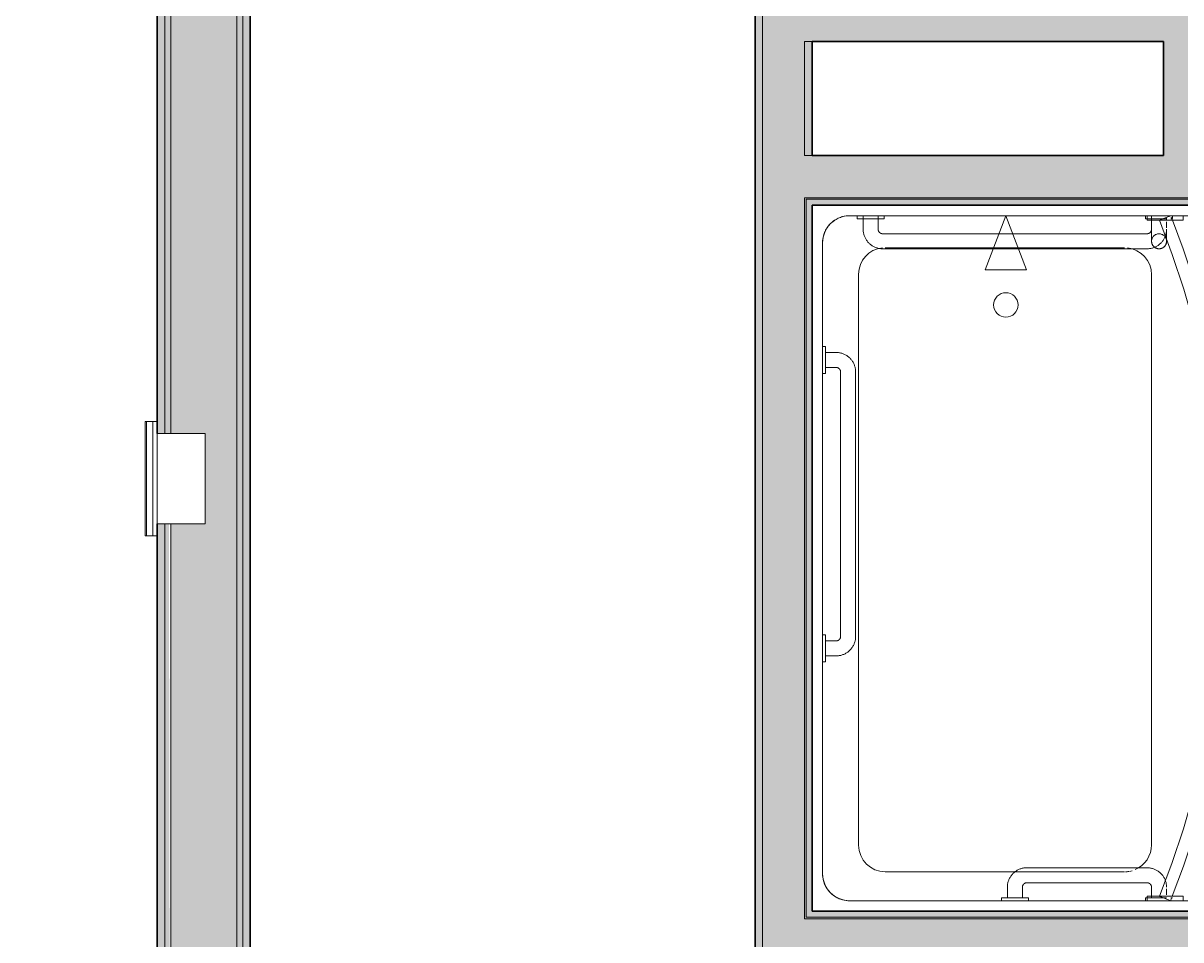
# Model space of a CAD drawing. Header units: inches. Extents: x 6 to 8416, y -388 to 6104.
# Drawn here: x 4482 to 4578.4, y 605.3 to 681.6 of the extents above; entities that cross this region are included whole.
import ezdxf

# ---------------------------------------------------------------- set-up
doc = ezdxf.new("R2010")
doc.units = ezdxf.units.IN
doc.header["$MEASUREMENT"] = 0
doc.linetypes.add('Dash 1_16_', pattern=[48, 24, -24])
for name, color, linetype, lineweight in [('A-GENM', 13, 'Continuous', 18), ('A-ROOM', 32, 'Continuous', 13), ('A-WALL', 113, 'Continuous', 25), ('A-WALL-PATT', 111, 'Continuous', 35), ('I-WALL', 2, 'Continuous', 25), ('P-SANR-FIXT', 6, 'Continuous', 18), ('Q-SPCQ', 91, 'Continuous', 18)]:
    doc.layers.add(name, color=color, linetype=linetype, lineweight=lineweight)

# ---------------------------------------------------------------- blocks, each defined once
blk = doc.blocks.new('z Nested-Shower Surround-Tub-Prefab - Variable-V408-LEVEL 3 - PLAN Copy 1 Copy 1')
at = {"layer": 'A-GENM', "lineweight": 9}
for p, q in [((0.125, 33), (0, 33)), ((0, 33), (0, 0)), ((0, 32), (0, 33)), ((0, 33), (0.125, 33)), ((0.125, 0.125), (0.125, 33)), ((0.125, 33), (0.125, 32)), ((60, 33), (59.875, 33)), ((59.875, 33), (59.875, 0.125)), ((59.875, 32), (59.875, 33)), ((59.875, 33), (60, 33)), ((60, 0), (60, 33)), ((60, 33), (60, 32)), ((0, 29.875), (0, 32)), ((0.125, 32), (0.125, 29.875)), ((59.875, 0.625), (59.875, 32)), ((60, 32), (60, 0.625)), ((0, 0.625), (0, 29.875)), ((0.125, 29.875), (0.125, 0.625)), ((0, 0), (0, 0.625)), ((0, 0), (60, 0)), ((60, 0), (0, 0)), ((0.125, 0.625), (0.125, 0.313)), ((59.875, 0.125), (0.125, 0.125)), ((0.313, 0.125), (59.688, 0.125)), ((59.875, 0.313), (59.875, 0.625)), ((60, 0.625), (60, 0))]:
    blk.add_line(p, q, dxfattribs=at)
at = {"layer": 'A-GENM'}
for p, q in [((1.5, 32), (0, 32)), ((0, 32), (0, 0)), ((0, 29.875), (0, 32)), ((0.125, 32), (0.625, 32)), ((0.625, 32), (1.5, 32)), ((1.5, 32), (5.826, 32)), ((1.5, 30.75), (1.5, 32)), ((1.5, 30.75), (1.5, 32)), ((1.5, 32), (1.5, 30.75)), ((6.125, 32), (8.252, 32)), ((8.398, 32), (9.275, 32)), ((9.275, 32), (27.125, 32)), ((27.125, 32), (50.564, 32)), ((50.725, 32), (51.148, 32)), ((51.2, 32), (53.966, 32)), ((54.047, 32), (57.125, 32)), ((57.125, 32), (58.5, 32)), ((58.5, 32), (58.5, 30.75)), ((60, 32), (58.5, 32)), ((58.5, 32), (58.5, 30.75)), ((58.5, 30.75), (58.5, 32)), ((58.5, 32), (59.375, 32)), ((59.375, 32), (59.875, 32)), ((60, 0), (60, 32)), ((60, 32), (60, 0.625)), ((0, 0.625), (0, 29.875)), ((1.5, 30), (1.5, 30.75)), ((1.5, 29.25), (1.5, 30.75)), ((1.5, 30.75), (1.5, 30)), ((58.5, 30.75), (58.5, 29.25)), ((58.5, 30.75), (58.5, 29.25)), ((58.5, 29.25), (58.5, 30.75)), ((1.5, 3.75), (1.5, 29.25)), ((1.5, 5.942), (1.5, 29.058)), ((1.5, 29.058), (1.5, 5.942)), ((58.5, 29.25), (58.5, 3.75)), ((58.5, 29.25), (58.5, 3.75)), ((58.5, 3.75), (58.5, 29.25)), ((53.839, 28.873), (6.409, 28.873)), ((4.159, 26.623), (4.159, 17.771)), ((56.089, 18.5), (56.089, 26.623)), ((56.089, 6.712), (56.089, 18.5)), ((4.159, 17.771), (4.159, 15.729)), ((4.159, 15.729), (4.159, 6.712)), ((1.5, 3.75), (1.5, 5.058)), ((1.5, 5.058), (1.5, 3.75)), ((53.877, 4.5), (6.371, 4.5)), ((56.25, 1.5), (3.75, 1.5)), ((56.25, 1.5), (3.75, 1.5)), ((3.75, 1.5), (56.25, 1.5)), ((0, 0), (0, 0.625)), ((0, 0), (60, 0)), ((60, 0), (0, 0)), ((60, 0.625), (60, 0))]:
    blk.add_line(p, q, dxfattribs=at)
blk.add_circle((8.92, 16.75), 1.016, dxfattribs=at)
for centre, radius, start, end in [((6.409, 26.623), 2.25, 90, 173.7582), ((53.839, 26.623), 2.25, 23.01288, 90), ((53.839, 26.623), 2.25, 10.6675, 16.57426), ((53.839, 26.623), 2.25, 1.82866, 9.29916), ((6.371, 6.712), 2.212, 186.09767, 270), ((53.877, 6.712), 2.212, 270, 360), ((3.75, 3.75), 2.25, 180, 195), ((3.75, 3.75), 2.25, 180, 270), ((3.75, 3.75), 2.25, 180, 195), ((3.75, 3.75), 2.25, 195, 200.02868), ((3.75, 3.75), 2.25, 195, 200.02868), ((3.75, 3.75), 2.25, 200.02868, 204.97132), ((3.75, 3.75), 2.25, 200.02868, 204.97132), ((56.25, 3.75), 2.25, 270, 360), ((56.25, 3.75), 2.25, 335.02868, 339.97132), ((56.25, 3.75), 2.25, 335.02868, 339.97132), ((56.25, 3.75), 2.25, 339.97132, 345), ((56.25, 3.75), 2.25, 339.97132, 345), ((56.25, 3.75), 2.25, 345, 0), ((56.25, 3.75), 2.25, 345, 360), ((3.75, 3.75), 2.25, 204.97132, 210), ((3.75, 3.75), 2.25, 204.97132, 210), ((3.75, 3.75), 2.25, 210, 225), ((3.75, 3.75), 2.25, 210, 225), ((3.75, 3.75), 2.25, 225, 240), ((3.75, 3.75), 2.25, 225, 240), ((56.25, 3.75), 2.25, 300, 315), ((56.25, 3.75), 2.25, 300, 315), ((56.25, 3.75), 2.25, 315, 330), ((56.25, 3.75), 2.25, 315, 330), ((56.25, 3.75), 2.25, 330, 335.02868), ((56.25, 3.75), 2.25, 330, 335.02868), ((3.75, 3.75), 2.25, 240, 245.02868), ((3.75, 3.75), 2.25, 240, 245.02868), ((3.75, 3.75), 2.25, 245.02868, 249.97132), ((3.75, 3.75), 2.25, 245.02868, 249.97132), ((3.75, 3.75), 2.25, 249.97132, 255), ((3.75, 3.75), 2.25, 249.97132, 255), ((3.75, 3.75), 2.25, 255, 270), ((3.75, 3.75), 2.25, 255, 270), ((56.25, 3.75), 2.25, 270, 285), ((56.25, 3.75), 2.25, 270, 285), ((56.25, 3.75), 2.25, 285, 290.02868), ((56.25, 3.75), 2.25, 285, 290.02868), ((56.25, 3.75), 2.25, 290.02868, 294.97132), ((56.25, 3.75), 2.25, 290.02868, 294.97132), ((56.25, 3.75), 2.25, 294.97132, 300), ((56.25, 3.75), 2.25, 294.97132, 300)]:
    blk.add_arc(centre, radius, start, end, dxfattribs=at)
blk = doc.blocks.new('z Nested-Shower Grab Bars - Variable-V409-LEVEL 3 - PLAN Copy 1 Copy 1')
at = {"layer": 'A-GENM', "linetype": 'Dash 1_16_', "lineweight": 9}
for p, q in [((0.245, 29.125), (0, 29.125)), ((0, 29.125), (0, 28.974)), ((0, 29.125), (0, 28.974)), ((0.245, 29.125), (0, 29.125)), ((0, 29.125), (0, 28.974)), ((0, 29.125), (0, 28.974)), ((0.25, 29.087), (0.25, 29.125)), ((0.25, 29.087), (0.25, 29.125)), ((0.25, 29.087), (0.25, 29.125)), ((0.25, 29.087), (0.25, 29.125)), ((0.25, 28.974), (0.25, 29.087)), ((0.25, 28.974), (0.25, 29.087)), ((0.25, 28.974), (0.25, 29.087)), ((0.25, 28.974), (0.25, 29.087)), ((56.75, 29.125), (56.75, 29.087)), ((56.75, 29.125), (56.75, 29.087)), ((56.75, 29.087), (56.75, 28.974)), ((56.75, 29.087), (56.75, 28.974)), ((57, 28.974), (57, 29.125)), ((57, 28.974), (57, 29.125)), ((0, 28.795), (0, 28.563)), ((0, 28.795), (0, 28.563)), ((0, 28.795), (0, 28.563)), ((0, 28.795), (0, 28.563)), ((0, 28.625), (0, 28.604)), ((0, 28.625), (0, 28.604)), ((0, 28.604), (0, 28.541)), ((0, 28.604), (0, 28.541)), ((0, 28.541), (0, 27.838)), ((0, 28.541), (0, 28.442)), ((0, 28.503), (0, 28.113)), ((0, 28.503), (0, 28.113)), ((0, 28.503), (0, 28.113)), ((0, 28.442), (0, 28.313)), ((0, 28.313), (0, 28.162)), ((0, 28.162), (0, 28)), ((0, 28), (0, 27.749)), ((0, 28), (0, 27.838)), ((0, 28), (0, 27.749)), ((0, 28), (0, 27.749)), ((0.375, 28.625), (0.154, 28.625)), ((0.25, 28.625), (0.25, 28.442)), ((0.25, 28.625), (0.25, 28.442)), ((0.25, 28.442), (0.25, 28.313)), ((0.25, 28.442), (0.25, 28.313)), ((0.25, 28.313), (0.25, 28)), ((0.25, 28.313), (0.25, 28.162)), ((0.25, 28.113), (0.25, 28.291)), ((0.25, 28.162), (0.25, 28)), ((0.25, 28), (0.25, 27.838)), ((0.25, 28), (0.25, 27.838)), ((0.25, 27.749), (0.25, 27.991)), ((1.004, 28.625), (0.515, 28.625)), ((1.004, 28.625), (0.515, 28.625)), ((1.143, 28.625), (1.125, 28.625)), ((1.125, 28.625), (1.165, 28.625)), ((1.208, 28.623), (1.143, 28.625)), ((1.165, 28.625), (1.205, 28.625)), ((1.205, 28.625), (1.245, 28.625)), ((1.272, 28.618), (1.208, 28.623)), ((1.245, 28.625), (1.284, 28.625)), ((1.337, 28.611), (1.272, 28.618)), ((1.284, 28.625), (1.324, 28.625)), ((1.324, 28.625), (1.363, 28.625)), ((1.401, 28.601), (1.337, 28.611)), ((1.363, 28.625), (1.401, 28.625)), ((1.401, 28.625), (1.44, 28.625)), ((1.465, 28.589), (1.401, 28.601)), ((1.44, 28.625), (1.477, 28.625)), ((1.528, 28.574), (1.465, 28.589)), ((1.477, 28.625), (1.514, 28.625)), ((1.514, 28.625), (1.551, 28.625)), ((1.591, 28.557), (1.528, 28.574)), ((1.653, 28.537), (1.591, 28.557)), ((1.622, 28.625), (1.656, 28.625)), ((1.714, 28.515), (1.653, 28.537)), ((1.656, 28.625), (1.69, 28.625)), ((1.69, 28.625), (1.722, 28.625)), ((1.774, 28.49), (1.714, 28.515)), ((1.722, 28.625), (1.754, 28.625)), ((1.754, 28.625), (1.784, 28.625)), ((1.833, 28.463), (1.774, 28.49)), ((1.784, 28.625), (1.814, 28.625)), ((1.814, 28.625), (1.842, 28.625)), ((1.891, 28.433), (1.833, 28.463)), ((1.842, 28.625), (1.87, 28.625)), ((1.87, 28.625), (1.896, 28.625)), ((1.948, 28.401), (1.891, 28.433)), ((1.896, 28.625), (1.921, 28.625)), ((1.921, 28.625), (1.944, 28.625)), ((1.944, 28.625), (1.966, 28.625)), ((2.003, 28.367), (1.948, 28.401)), ((2.057, 28.331), (2.003, 28.367)), ((2.057, 28.625), (2.071, 28.625)), ((2.109, 28.293), (2.057, 28.331)), ((2.16, 28.252), (2.109, 28.293)), ((2.125, 28.625), (2.15, 28.625)), ((2.15, 28.625), (2.175, 28.623)), ((2.21, 28.21), (2.16, 28.252)), ((2.175, 28.623), (2.2, 28.621)), ((2.2, 28.621), (2.225, 28.617)), ((2.257, 28.166), (2.21, 28.21)), ((2.225, 28.617), (2.249, 28.613)), ((2.249, 28.613), (2.274, 28.607)), ((2.303, 28.119), (2.257, 28.166)), ((2.274, 28.607), (2.298, 28.601)), ((2.298, 28.601), (2.322, 28.593)), ((2.347, 28.072), (2.303, 28.119)), ((2.322, 28.593), (2.345, 28.585)), ((2.345, 28.585), (2.368, 28.576)), ((2.389, 28.022), (2.347, 28.072)), ((2.368, 28.576), (2.391, 28.565)), ((2.428, 27.97), (2.389, 28.022)), ((2.391, 28.565), (2.414, 28.554)), ((2.414, 28.554), (2.436, 28.542)), ((2.466, 27.918), (2.428, 27.97)), ((2.436, 28.542), (2.457, 28.53)), ((2.457, 28.53), (2.478, 28.516)), ((2.478, 28.516), (2.498, 28.501)), ((2.498, 28.501), (2.518, 28.486)), ((2.518, 28.486), (2.537, 28.47)), ((2.537, 28.47), (2.556, 28.453)), ((2.556, 28.453), (2.573, 28.435)), ((2.573, 28.435), (2.59, 28.417)), ((2.59, 28.417), (2.607, 28.398)), ((2.607, 28.398), (2.622, 28.379)), ((2.622, 28.379), (2.637, 28.358)), ((2.637, 28.358), (2.651, 28.338)), ((2.651, 28.338), (2.664, 28.316)), ((2.664, 28.316), (2.676, 28.295)), ((2.676, 28.295), (2.688, 28.272)), ((2.688, 28.272), (2.698, 28.25)), ((2.698, 28.25), (2.708, 28.226)), ((2.708, 28.226), (2.716, 28.203)), ((2.716, 28.203), (2.724, 28.179)), ((2.724, 28.179), (2.73, 28.155)), ((2.73, 28.155), (2.736, 28.131)), ((2.736, 28.131), (2.741, 28.106)), ((2.741, 28.106), (2.745, 28.082)), ((2.745, 28.082), (2.747, 28.057)), ((2.749, 27.957), (2.746, 27.932)), ((2.747, 28.057), (2.749, 28.032)), ((2.749, 28.032), (2.75, 28.007)), ((2.75, 27.982), (2.749, 27.957)), ((2.75, 28.007), (2.75, 27.982)), ((55.364, 28.543), (55.303, 28.521)), ((55.426, 28.562), (55.364, 28.543)), ((55.489, 28.578), (55.426, 28.562)), ((55.552, 28.593), (55.489, 28.578)), ((55.616, 28.604), (55.552, 28.593)), ((55.68, 28.613), (55.616, 28.604)), ((55.745, 28.62), (55.68, 28.613)), ((55.81, 28.624), (55.745, 28.62)), ((55.875, 28.625), (55.81, 28.624)), ((56.516, 28.625), (55.998, 28.625)), ((56.75, 28.604), (56.75, 28.625)), ((56.75, 28.604), (56.75, 28.625)), ((56.75, 28.541), (56.75, 28.604)), ((56.75, 28.541), (56.75, 28.604)), ((56.75, 28.162), (56.75, 28.541)), ((56.75, 28.313), (56.75, 28.541)), ((56.75, 28.162), (56.75, 28.313)), ((56.75, 28), (56.75, 28.162)), ((56.75, 28), (56.75, 28.162)), ((56.75, 27.838), (56.75, 28)), ((56.75, 27.838), (56.75, 28)), ((57, 28.563), (57, 28.795)), ((57, 28.563), (57, 28.795)), ((57, 28.113), (57, 28.503)), ((57, 28.113), (57, 28.503)), ((57, 27.749), (57, 28)), ((57, 27.749), (57, 28)), ((0, 27.838), (0, 27.688)), ((0, 27.838), (0, 27.688)), ((0, 27.709), (0, 27.438)), ((0, 27.709), (0, 27.438)), ((0, 27.709), (0, 27.438)), ((0, 27.688), (0, 27.558)), ((0, 27.688), (0, 27.558)), ((0, 27.558), (0, 27.459)), ((0, 27.558), (0, 27.459)), ((0, 27.459), (0, 27.396)), ((0, 27.459), (0, 27.396)), ((0, 27.438), (0, 27.205)), ((0, 27.438), (0, 27.205)), ((0, 27.438), (0, 27.205)), ((0, 27.438), (0, 27.205)), ((0, 27.396), (0, 27.375)), ((0, 27.396), (0, 27.375)), ((0, 27.375), (1.125, 27.375)), ((0, 27.205), (0, 27.026)), ((0, 27.205), (0, 27.026)), ((0, 27.205), (0, 27.026)), ((0, 27.205), (0, 27.026)), ((0, 27.026), (0, 26.913)), ((0, 27.026), (0, 26.913)), ((0, 27.026), (0, 26.913)), ((0, 27.026), (0, 26.913)), ((0.25, 27.838), (0.25, 27.688)), ((0.25, 27.838), (0.25, 27.688)), ((0.25, 26.875), (0.25, 27.709)), ((0.25, 27.688), (0.25, 27.375)), ((0.25, 27.688), (0.25, 27.375)), ((0.25, 26.875), (0.25, 27.687)), ((0.25, 26.875), (0.25, 27.687)), ((0.25, 26.875), (0.25, 27.438)), ((0.25, 27.375), (1.125, 27.375)), ((1.5, 27), (1.5, 15.826)), ((1.972, 27.375), (1.95, 27.375)), ((1.993, 27.375), (1.972, 27.375)), ((2.012, 27.375), (1.993, 27.375)), ((2.03, 27.375), (2.012, 27.375)), ((2.046, 27.375), (2.03, 27.375)), ((2.061, 27.375), (2.046, 27.375)), ((2.074, 27.375), (2.061, 27.375)), ((2.086, 27.375), (2.074, 27.375)), ((2.096, 27.375), (2.086, 27.375)), ((2.105, 27.375), (2.096, 27.375)), ((2.112, 27.375), (2.105, 27.375)), ((2.118, 27.375), (2.112, 27.375)), ((2.122, 27.375), (2.118, 27.375)), ((2.124, 27.375), (2.122, 27.375)), ((2.125, 27.375), (2.124, 27.375)), ((2.213, 27.381), (2.188, 27.378)), ((2.238, 27.385), (2.213, 27.381)), ((2.262, 27.39), (2.238, 27.385)), ((2.287, 27.396), (2.262, 27.39)), ((2.311, 27.403), (2.287, 27.396)), ((2.334, 27.411), (2.311, 27.403)), ((2.358, 27.42), (2.334, 27.411)), ((2.381, 27.43), (2.358, 27.42)), ((2.403, 27.44), (2.381, 27.43)), ((2.426, 27.452), (2.403, 27.44)), ((2.447, 27.464), (2.426, 27.452)), ((2.468, 27.478), (2.447, 27.464)), ((2.502, 27.863), (2.466, 27.918)), ((2.489, 27.492), (2.468, 27.478)), ((2.509, 27.507), (2.489, 27.492)), ((2.535, 27.807), (2.502, 27.863)), ((2.528, 27.523), (2.509, 27.507)), ((2.547, 27.539), (2.528, 27.523)), ((2.566, 27.75), (2.535, 27.807)), ((2.565, 27.556), (2.547, 27.539)), ((2.583, 27.574), (2.565, 27.556)), ((2.595, 27.692), (2.566, 27.75)), ((2.599, 27.593), (2.583, 27.574)), ((2.622, 27.633), (2.595, 27.692)), ((2.615, 27.612), (2.599, 27.593)), ((2.63, 27.632), (2.615, 27.612)), ((2.646, 27.572), (2.622, 27.633)), ((2.645, 27.653), (2.63, 27.632)), ((2.658, 27.674), (2.645, 27.653)), ((2.671, 27.695), (2.658, 27.674)), ((2.682, 27.717), (2.671, 27.695)), ((2.693, 27.74), (2.682, 27.717)), ((2.703, 27.763), (2.693, 27.74)), ((2.712, 27.786), (2.703, 27.763)), ((2.72, 27.81), (2.712, 27.786)), ((2.727, 27.834), (2.72, 27.81)), ((2.734, 27.858), (2.727, 27.834)), ((2.739, 27.882), (2.734, 27.858)), ((2.743, 27.907), (2.739, 27.882)), ((2.746, 27.932), (2.743, 27.907)), ((2.75, 16.306), (2.75, 27)), ((54.25, 27), (54.25, 17)), ((55.5, 17), (55.5, 27)), ((55.875, 27.375), (56.75, 27.375)), ((56.75, 27.688), (56.75, 27.838)), ((56.75, 27.688), (56.75, 27.838)), ((56.75, 27.709), (56.75, 26.875)), ((56.75, 27.375), (56.75, 27.688)), ((56.75, 27.375), (56.75, 27.688)), ((56.75, 27.687), (56.75, 26.875)), ((57, 27.438), (57, 27.709)), ((57, 27.438), (57, 27.709)), ((57, 27.205), (57, 27.438)), ((57, 27.205), (57, 27.438)), ((57, 27.026), (57, 27.205)), ((57, 27.026), (57, 27.205)), ((57, 26.913), (57, 27.026)), ((57, 26.913), (57, 27.026)), ((0, 26.913), (0, 26.875)), ((0, 26.913), (0, 26.875)), ((0, 26.913), (0, 26.875)), ((0, 26.913), (0, 26.875)), ((0, 26.875), (0.25, 26.875)), ((0, 26.875), (0.25, 26.875)), ((56.75, 26.875), (57, 26.875)), ((57, 26.875), (57, 26.913)), ((57, 26.875), (57, 26.913)), ((56.75, 16.625), (55.875, 16.625)), ((57, 17.125), (56.75, 17.125)), ((56.75, 17.125), (56.75, 16.313)), ((56.75, 17.125), (56.75, 14.875)), ((56.75, 16.313), (56.75, 16.625)), ((56.75, 15.375), (56.75, 16.625)), ((57, 17.087), (57, 17.125)), ((57, 17.087), (57, 17.125)), ((57, 16.974), (57, 17.087)), ((57, 16.974), (57, 17.087)), ((57, 16.795), (57, 16.974)), ((57, 16.795), (57, 16.974)), ((57, 16.563), (57, 16.795)), ((57, 16.563), (57, 16.795)), ((57, 16.291), (57, 16.563)), ((57, 16.291), (57, 16.563)), ((1.5, 15.826), (1.5, 14.674)), ((2.75, 14.194), (2.75, 16.306)), ((56.75, 16.162), (56.75, 16.313)), ((56.75, 16), (56.75, 16.162)), ((56.75, 15.838), (56.75, 16)), ((56.75, 15.688), (56.75, 15.838)), ((56.75, 15.375), (56.75, 15.688)), ((56.75, 15.687), (56.75, 14.875)), ((57, 16), (57, 16.291)), ((57, 16), (57, 16.291)), ((57, 15.709), (57, 16)), ((57, 15.709), (57, 16)), ((57, 15.438), (57, 15.709)), ((57, 15.438), (57, 15.709)), ((57, 15.205), (57, 15.438)), ((57, 15.205), (57, 15.438)), ((1.5, 14.674), (1.5, 5)), ((55.875, 15.375), (56.75, 15.375)), ((56.75, 14.875), (57, 14.875)), ((57, 15.026), (57, 15.205)), ((57, 15.026), (57, 15.205)), ((57, 14.913), (57, 15.026)), ((57, 14.913), (57, 15.026)), ((57, 14.875), (57, 14.913)), ((57, 14.875), (57, 14.913)), ((2.75, 5), (2.75, 14.194)), ((0.25, 5.125), (0, 5.125)), ((0, 5.125), (0, 5.087)), ((0, 5.125), (0, 5.087)), ((0, 5.087), (0, 4.974)), ((0, 5.087), (0, 4.974)), ((0, 4.974), (0, 4.795)), ((0, 4.974), (0, 4.795)), ((0.25, 2.875), (0.25, 5.125)), ((0.25, 4.563), (0.25, 5.125)), ((0, 4.795), (0, 4.563)), ((0, 4.795), (0, 4.563)), ((1.125, 4.625), (0, 4.625)), ((0, 4.625), (0, 4.604)), ((0, 4.625), (0, 4.604)), ((0, 4.604), (0, 4.541)), ((0, 4.604), (0, 4.541)), ((0, 4.563), (0, 4.291)), ((0, 4.541), (0, 4.442)), ((0, 4.541), (0, 4.442)), ((0, 4.442), (0, 3.558)), ((0, 4.442), (0, 4.313)), ((0, 4.313), (0, 4.162)), ((0, 4.291), (0, 4)), ((0, 4.162), (0, 4)), ((0, 4), (0, 3.709)), ((0, 4), (0, 3.838)), ((0, 3.838), (0, 3.688)), ((0, 3.709), (0, 3.438)), ((0, 3.688), (0, 3.558)), ((0, 3.558), (0, 3.459)), ((0, 3.558), (0, 3.459)), ((0, 3.459), (0, 3.396)), ((0, 3.459), (0, 3.396)), ((0, 3.438), (0, 3.205)), ((0, 3.438), (0, 3.205)), ((0, 3.396), (0, 3.375)), ((0, 3.396), (0, 3.375)), ((0, 3.375), (1.125, 3.375)), ((0, 3.205), (0, 3.026)), ((0, 3.205), (0, 3.026)), ((0, 3.026), (0, 2.913)), ((0, 3.026), (0, 2.913)), ((0, 2.913), (0, 2.875)), ((0, 2.913), (0, 2.875)), ((0.25, 2.875), (0.25, 3.438)), ((0, 2.875), (0.25, 2.875)), ((35, 2.75), (13, 2.75)), ((35, 2.75), (13, 2.75)), ((11.375, 1.125), (11.375, 0.25)), ((11.375, 1.125), (11.375, 0.25)), ((12.625, 0.25), (12.625, 1.125)), ((12.625, 0.25), (12.625, 1.125)), ((13, 1.5), (35, 1.5)), ((13, 1.5), (35, 1.5)), ((35.375, 1.125), (35.375, 0.25)), ((35.375, 1.125), (35.375, 0.25)), ((36.625, 0.25), (36.625, 1.125)), ((36.625, 0.25), (36.625, 1.125)), ((10.875, 0.25), (10.875, 0)), ((11.687, 0.25), (10.875, 0.25)), ((11.687, 0.25), (10.875, 0.25)), ((10.875, 0.25), (10.875, 0)), ((13.125, 0.25), (10.875, 0.25)), ((11.687, 0.25), (10.875, 0.25)), ((10.875, 0), (10.913, 0)), ((10.875, 0), (10.913, 0)), ((10.875, 0), (10.913, 0)), ((10.875, 0), (10.913, 0)), ((10.913, 0), (11.026, 0)), ((10.913, 0), (11.026, 0)), ((10.913, 0), (11.026, 0)), ((10.913, 0), (11.026, 0)), ((11.026, 0), (11.205, 0)), ((11.026, 0), (11.205, 0)), ((11.026, 0), (11.205, 0)), ((11.026, 0), (11.205, 0)), ((11.205, 0), (11.438, 0)), ((11.205, 0), (11.438, 0)), ((11.205, 0), (11.438, 0)), ((11.205, 0), (11.438, 0)), ((11.375, 0.25), (11.688, 0.25)), ((11.375, 0.25), (11.688, 0.25)), ((11.375, 0.25), (11.688, 0.25)), ((11.375, 0.25), (12.625, 0.25)), ((11.438, 0), (11.709, 0)), ((11.438, 0), (11.709, 0)), ((11.438, 0), (11.709, 0)), ((11.438, 0), (11.709, 0)), ((11.688, 0.25), (12.313, 0.25)), ((11.688, 0.25), (11.838, 0.25)), ((11.688, 0.25), (11.838, 0.25)), ((11.709, 0), (12, 0)), ((11.709, 0), (12, 0)), ((11.709, 0), (12, 0)), ((11.709, 0), (12, 0)), ((11.838, 0.25), (12, 0.25)), ((11.838, 0.25), (12, 0.25)), ((12, 0.25), (12.162, 0.25)), ((12, 0.25), (12.162, 0.25)), ((12, 0), (12.291, 0)), ((12, 0), (12.291, 0)), ((12, 0), (12.291, 0)), ((12, 0), (12.291, 0)), ((12.162, 0.25), (12.313, 0.25)), ((12.162, 0.25), (12.313, 0.25)), ((12.291, 0), (12.563, 0)), ((12.291, 0), (12.563, 0)), ((12.291, 0), (12.563, 0)), ((12.291, 0), (12.563, 0)), ((13.125, 0.25), (12.313, 0.25)), ((13.125, 0.25), (12.313, 0.25)), ((12.313, 0.25), (12.625, 0.25)), ((12.313, 0.25), (12.625, 0.25)), ((13.125, 0.25), (12.313, 0.25)), ((12.313, 0.25), (12.625, 0.25)), ((12.563, 0), (12.795, 0)), ((12.563, 0), (12.795, 0)), ((12.563, 0), (12.795, 0)), ((12.563, 0), (12.795, 0)), ((12.795, 0), (12.974, 0)), ((12.795, 0), (12.974, 0)), ((12.795, 0), (12.974, 0)), ((12.795, 0), (12.974, 0)), ((12.974, 0), (13.087, 0)), ((12.974, 0), (13.087, 0)), ((12.974, 0), (13.087, 0)), ((12.974, 0), (13.087, 0)), ((13.087, 0), (13.125, 0)), ((13.087, 0), (13.125, 0)), ((13.087, 0), (13.125, 0)), ((13.087, 0), (13.125, 0)), ((13.125, 0), (13.125, 0.25)), ((13.125, 0), (13.125, 0.25)), ((34.875, 0.25), (34.875, 0)), ((35.687, 0.25), (34.875, 0.25)), ((35.687, 0.25), (34.875, 0.25)), ((34.875, 0.25), (34.875, 0)), ((37.125, 0.25), (34.875, 0.25)), ((35.687, 0.25), (34.875, 0.25)), ((34.875, 0), (34.913, 0)), ((34.875, 0), (34.913, 0)), ((34.875, 0), (34.913, 0)), ((34.875, 0), (34.913, 0)), ((34.913, 0), (35.026, 0)), ((34.913, 0), (35.026, 0)), ((34.913, 0), (35.026, 0)), ((34.913, 0), (35.026, 0)), ((35.026, 0), (35.205, 0)), ((35.026, 0), (35.205, 0)), ((35.026, 0), (35.205, 0)), ((35.026, 0), (35.205, 0)), ((35.205, 0), (35.438, 0)), ((35.205, 0), (35.438, 0)), ((35.205, 0), (35.438, 0)), ((35.205, 0), (35.438, 0)), ((35.375, 0.25), (35.688, 0.25)), ((35.375, 0.25), (35.688, 0.25)), ((35.375, 0.25), (36.625, 0.25)), ((35.375, 0.25), (35.688, 0.25)), ((35.438, 0), (35.709, 0)), ((35.438, 0), (35.709, 0)), ((35.438, 0), (35.709, 0)), ((35.438, 0), (35.709, 0)), ((35.688, 0.25), (35.838, 0.25)), ((35.688, 0.25), (36.313, 0.25)), ((35.688, 0.25), (35.838, 0.25)), ((35.709, 0), (36, 0)), ((35.709, 0), (36, 0)), ((35.709, 0), (36, 0)), ((35.709, 0), (36, 0)), ((35.838, 0.25), (36, 0.25)), ((35.838, 0.25), (36, 0.25)), ((36, 0.25), (36.162, 0.25)), ((36, 0.25), (36.162, 0.25)), ((36, 0), (36.291, 0)), ((36, 0), (36.291, 0)), ((36, 0), (36.291, 0)), ((36, 0), (36.291, 0)), ((36.162, 0.25), (36.313, 0.25)), ((36.162, 0.25), (36.313, 0.25)), ((36.291, 0), (36.563, 0)), ((36.291, 0), (36.563, 0)), ((36.291, 0), (36.563, 0)), ((36.291, 0), (36.563, 0)), ((37.125, 0.25), (36.313, 0.25)), ((37.125, 0.25), (36.313, 0.25)), ((36.313, 0.25), (36.625, 0.25)), ((36.313, 0.25), (36.625, 0.25)), ((37.125, 0.25), (36.313, 0.25)), ((36.313, 0.25), (36.625, 0.25)), ((36.563, 0), (36.795, 0)), ((36.563, 0), (36.795, 0)), ((36.563, 0), (36.795, 0)), ((36.563, 0), (36.795, 0)), ((36.795, 0), (36.974, 0)), ((36.795, 0), (36.974, 0)), ((36.795, 0), (36.974, 0)), ((36.795, 0), (36.974, 0)), ((36.974, 0), (37.087, 0)), ((36.974, 0), (37.087, 0)), ((36.974, 0), (37.087, 0)), ((36.974, 0), (37.087, 0)), ((37.087, 0), (37.125, 0)), ((37.087, 0), (37.125, 0)), ((37.087, 0), (37.125, 0)), ((37.087, 0), (37.125, 0)), ((37.125, 0), (37.125, 0.25)), ((37.125, 0), (37.125, 0.25))]:
    blk.add_line(p, q, dxfattribs=at)
at = {"layer": 'A-GENM', "linetype": 'Dash 1_16_', "lineweight": 9, "flags": 128}
for points in [[(1.551, 28.625), (1.587, 28.625), (1.622, 28.625)], [(1.966, 28.625), (1.987, 28.625), (2.007, 28.625), (2.025, 28.625), (2.042, 28.625), (2.057, 28.625)], [(2.071, 28.625), (2.083, 28.625), (2.094, 28.625), (2.103, 28.625), (2.11, 28.625), (2.116, 28.625), (2.121, 28.625), (2.124, 28.625), (2.125, 28.625)], [(55.303, 28.521), (55.242, 28.497), (55.183, 28.47), (55.125, 28.441), (55.068, 28.41), (55.012, 28.377), (54.957, 28.341), (54.905, 28.303), (54.853, 28.264), (54.803, 28.222), (54.756, 28.178), (54.709, 28.132), (54.665, 28.085), (54.623, 28.035), (54.582, 27.984), (54.544, 27.932), (54.508, 27.878), (54.474, 27.823), (54.442, 27.766), (54.412, 27.708), (54.385, 27.649), (54.36, 27.589), (54.338, 27.528), (54.318, 27.466), (54.301, 27.403), (54.286, 27.34), (54.274, 27.276), (54.264, 27.212), (54.257, 27.147), (54.252, 27.083), (54.25, 27.018), (54.25, 27)], [(1.125, 27.375), (1.14, 27.375), (1.155, 27.374), (1.17, 27.372), (1.185, 27.37), (1.2, 27.368), (1.214, 27.364), (1.229, 27.36), (1.243, 27.356), (1.257, 27.351), (1.271, 27.345), (1.285, 27.339), (1.298, 27.333), (1.311, 27.325), (1.324, 27.318), (1.337, 27.31), (1.349, 27.301), (1.361, 27.292), (1.372, 27.282), (1.383, 27.272), (1.394, 27.261), (1.404, 27.25), (1.414, 27.239), (1.423, 27.227), (1.432, 27.215), (1.441, 27.203), (1.448, 27.19), (1.456, 27.177), (1.463, 27.163), (1.469, 27.15), (1.475, 27.136), (1.48, 27.122), (1.484, 27.108), (1.488, 27.093), (1.492, 27.078), (1.495, 27.064), (1.497, 27.049), (1.498, 27.034), (1.5, 27.019), (1.5, 27.004), (1.5, 27)], [(1.95, 27.375), (1.927, 27.375), (1.903, 27.375), (1.877, 27.375), (1.85, 27.375), (1.822, 27.375), (1.792, 27.375), (1.762, 27.375), (1.731, 27.375), (1.699, 27.375), (1.665, 27.375), (1.631, 27.375), (1.596, 27.375), (1.561, 27.375), (1.524, 27.375), (1.487, 27.375), (1.45, 27.375), (1.412, 27.375), (1.373, 27.375), (1.334, 27.375), (1.295, 27.375), (1.255, 27.375), (1.216, 27.375), (1.176, 27.375), (1.136, 27.375), (1.125, 27.375)], [(2.188, 27.378), (2.163, 27.376), (2.138, 27.375), (2.125, 27.375)], [(2.75, 27), (2.749, 27.065), (2.745, 27.13), (2.738, 27.195), (2.729, 27.259), (2.718, 27.323), (2.703, 27.386), (2.687, 27.449), (2.668, 27.511), (2.646, 27.572)], [(55.5, 27), (55.5, 27.015), (55.501, 27.03), (55.503, 27.045), (55.505, 27.06), (55.507, 27.075), (55.511, 27.089), (55.515, 27.104), (55.519, 27.118), (55.524, 27.132), (55.53, 27.146), (55.536, 27.16), (55.542, 27.173), (55.55, 27.186), (55.557, 27.199), (55.565, 27.212), (55.574, 27.224), (55.583, 27.236), (55.593, 27.247), (55.603, 27.258), (55.614, 27.269), (55.625, 27.279), (55.636, 27.289), (55.648, 27.298), (55.66, 27.307), (55.672, 27.316), (55.685, 27.323), (55.698, 27.331), (55.712, 27.338), (55.725, 27.344), (55.739, 27.35), (55.753, 27.355), (55.767, 27.359), (55.782, 27.363), (55.797, 27.367), (55.811, 27.37), (55.826, 27.372), (55.841, 27.373), (55.856, 27.375), (55.871, 27.375), (55.875, 27.375)], [(54.25, 17), (54.251, 16.935), (54.255, 16.87), (54.262, 16.805), (54.271, 16.741), (54.282, 16.677), (54.297, 16.614), (54.313, 16.551), (54.332, 16.489), (54.354, 16.428), (54.378, 16.367), (54.405, 16.308), (54.434, 16.25), (54.465, 16.193), (54.498, 16.137), (54.534, 16.082), (54.572, 16.03), (54.611, 15.978), (54.653, 15.928), (54.697, 15.881), (54.743, 15.834), (54.79, 15.79), (54.84, 15.748), (54.891, 15.707), (54.943, 15.669), (54.997, 15.633), (55.052, 15.599), (55.109, 15.567), (55.167, 15.537), (55.226, 15.51), (55.286, 15.485), (55.347, 15.463), (55.409, 15.443), (55.472, 15.426), (55.535, 15.411), (55.599, 15.399), (55.663, 15.389), (55.728, 15.382), (55.792, 15.377), (55.857, 15.375), (55.875, 15.375)], [(55.875, 16.625), (55.86, 16.625), (55.845, 16.626), (55.83, 16.628), (55.815, 16.63), (55.8, 16.632), (55.786, 16.636), (55.771, 16.64), (55.757, 16.644), (55.743, 16.649), (55.729, 16.655), (55.715, 16.661), (55.702, 16.667), (55.689, 16.675), (55.676, 16.682), (55.663, 16.69), (55.651, 16.699), (55.639, 16.708), (55.628, 16.718), (55.617, 16.728), (55.606, 16.739), (55.596, 16.75), (55.586, 16.761), (55.577, 16.773), (55.568, 16.785), (55.559, 16.797), (55.552, 16.81), (55.544, 16.823), (55.537, 16.837), (55.531, 16.85), (55.525, 16.864), (55.52, 16.878), (55.516, 16.892), (55.512, 16.907), (55.508, 16.922), (55.505, 16.936), (55.503, 16.951), (55.502, 16.966), (55.5, 16.981), (55.5, 16.996), (55.5, 17)], [(1.5, 5), (1.5, 4.985), (1.499, 4.97), (1.497, 4.955), (1.495, 4.94), (1.493, 4.925), (1.489, 4.911), (1.485, 4.896), (1.481, 4.882), (1.476, 4.868), (1.47, 4.854), (1.464, 4.84), (1.458, 4.827), (1.45, 4.814), (1.443, 4.801), (1.435, 4.788), (1.426, 4.776), (1.417, 4.764), (1.407, 4.753), (1.397, 4.742), (1.386, 4.731), (1.375, 4.721), (1.364, 4.711), (1.352, 4.702), (1.34, 4.693), (1.328, 4.684), (1.315, 4.677), (1.302, 4.669), (1.288, 4.662), (1.275, 4.656), (1.261, 4.65), (1.247, 4.645), (1.233, 4.641), (1.218, 4.637), (1.203, 4.633), (1.189, 4.63), (1.174, 4.628), (1.159, 4.627), (1.144, 4.625), (1.129, 4.625), (1.125, 4.625)], [(1.125, 3.375), (1.19, 3.376), (1.255, 3.38), (1.32, 3.387), (1.384, 3.396), (1.448, 3.407), (1.511, 3.422), (1.574, 3.438), (1.636, 3.457), (1.697, 3.479), (1.758, 3.503), (1.817, 3.53), (1.875, 3.559), (1.932, 3.59), (1.988, 3.623), (2.043, 3.659), (2.095, 3.697), (2.147, 3.736), (2.197, 3.778), (2.244, 3.822), (2.291, 3.868), (2.335, 3.915), (2.377, 3.965), (2.418, 4.016), (2.456, 4.068), (2.492, 4.122), (2.526, 4.177), (2.558, 4.234), (2.588, 4.292), (2.615, 4.351), (2.64, 4.411), (2.662, 4.472), (2.682, 4.534), (2.699, 4.597), (2.714, 4.66), (2.726, 4.724), (2.736, 4.788), (2.743, 4.853), (2.748, 4.917), (2.75, 4.982), (2.75, 5)], [(13, 2.75), (12.935, 2.749), (12.87, 2.745), (12.805, 2.738), (12.741, 2.729), (12.677, 2.718), (12.614, 2.703), (12.551, 2.687), (12.489, 2.668), (12.428, 2.646), (12.367, 2.622), (12.308, 2.595), (12.25, 2.566), (12.193, 2.535), (12.137, 2.502), (12.082, 2.466), (12.03, 2.428), (11.978, 2.389), (11.928, 2.347), (11.881, 2.303), (11.834, 2.257), (11.79, 2.21), (11.748, 2.16), (11.707, 2.109), (11.669, 2.057), (11.633, 2.003), (11.599, 1.948), (11.567, 1.891), (11.537, 1.833), (11.51, 1.774), (11.485, 1.714), (11.463, 1.653), (11.443, 1.591), (11.426, 1.528), (11.411, 1.465), (11.399, 1.401), (11.389, 1.337), (11.382, 1.272), (11.377, 1.208), (11.375, 1.143), (11.375, 1.125)], [(13, 2.75), (12.935, 2.749), (12.87, 2.745), (12.805, 2.738), (12.741, 2.729), (12.677, 2.718), (12.614, 2.703), (12.551, 2.687), (12.489, 2.668), (12.428, 2.646), (12.367, 2.622), (12.308, 2.595), (12.25, 2.566), (12.193, 2.535), (12.137, 2.502), (12.082, 2.466), (12.03, 2.428), (11.978, 2.389), (11.928, 2.347), (11.881, 2.303), (11.834, 2.257), (11.79, 2.21), (11.748, 2.16), (11.707, 2.109), (11.669, 2.057), (11.633, 2.003), (11.599, 1.948), (11.567, 1.891), (11.537, 1.833), (11.51, 1.774), (11.485, 1.714), (11.463, 1.653), (11.443, 1.591), (11.426, 1.528), (11.411, 1.465), (11.399, 1.401), (11.389, 1.337), (11.382, 1.272), (11.377, 1.208), (11.375, 1.143), (11.375, 1.125)], [(36.625, 1.125), (36.624, 1.19), (36.62, 1.255), (36.613, 1.32), (36.604, 1.384), (36.593, 1.448), (36.578, 1.511), (36.562, 1.574), (36.543, 1.636), (36.521, 1.697), (36.497, 1.758), (36.47, 1.817), (36.441, 1.875), (36.41, 1.932), (36.377, 1.988), (36.341, 2.043), (36.303, 2.095), (36.264, 2.147), (36.222, 2.197), (36.178, 2.244), (36.132, 2.291), (36.085, 2.335), (36.035, 2.377), (35.984, 2.418), (35.932, 2.456), (35.878, 2.492), (35.823, 2.526), (35.766, 2.558), (35.708, 2.588), (35.649, 2.615), (35.589, 2.64), (35.528, 2.662), (35.466, 2.682), (35.403, 2.699), (35.34, 2.714), (35.276, 2.726), (35.212, 2.736), (35.147, 2.743), (35.083, 2.748), (35.018, 2.75), (35, 2.75)], [(36.625, 1.125), (36.624, 1.19), (36.62, 1.255), (36.613, 1.32), (36.604, 1.384), (36.593, 1.448), (36.578, 1.511), (36.562, 1.574), (36.543, 1.636), (36.521, 1.697), (36.497, 1.758), (36.47, 1.817), (36.441, 1.875), (36.41, 1.932), (36.377, 1.988), (36.341, 2.043), (36.303, 2.095), (36.264, 2.147), (36.222, 2.197), (36.178, 2.244), (36.132, 2.291), (36.085, 2.335), (36.035, 2.377), (35.984, 2.418), (35.932, 2.456), (35.878, 2.492), (35.823, 2.526), (35.766, 2.558), (35.708, 2.588), (35.649, 2.615), (35.589, 2.64), (35.528, 2.662), (35.466, 2.682), (35.403, 2.699), (35.34, 2.714), (35.276, 2.726), (35.212, 2.736), (35.147, 2.743), (35.083, 2.748), (35.018, 2.75), (35, 2.75)], [(12.625, 1.125), (12.625, 1.14), (12.626, 1.155), (12.628, 1.17), (12.63, 1.185), (12.632, 1.2), (12.636, 1.214), (12.64, 1.229), (12.644, 1.243), (12.649, 1.257), (12.655, 1.271), (12.661, 1.285), (12.667, 1.298), (12.675, 1.311), (12.682, 1.324), (12.69, 1.337), (12.699, 1.349), (12.708, 1.361), (12.718, 1.372), (12.728, 1.383), (12.739, 1.394), (12.75, 1.404), (12.761, 1.414), (12.773, 1.423), (12.785, 1.432), (12.797, 1.441), (12.81, 1.448), (12.823, 1.456), (12.837, 1.463), (12.85, 1.469), (12.864, 1.475), (12.878, 1.48), (12.892, 1.484), (12.907, 1.488), (12.922, 1.492), (12.936, 1.495), (12.951, 1.497), (12.966, 1.498), (12.981, 1.5), (12.996, 1.5), (13, 1.5)], [(12.625, 1.125), (12.625, 1.14), (12.626, 1.155), (12.628, 1.17), (12.63, 1.185), (12.632, 1.2), (12.636, 1.214), (12.64, 1.229), (12.644, 1.243), (12.649, 1.257), (12.655, 1.271), (12.661, 1.285), (12.667, 1.298), (12.675, 1.311), (12.682, 1.324), (12.69, 1.337), (12.699, 1.349), (12.708, 1.361), (12.718, 1.372), (12.728, 1.383), (12.739, 1.394), (12.75, 1.404), (12.761, 1.414), (12.773, 1.423), (12.785, 1.432), (12.797, 1.441), (12.81, 1.448), (12.823, 1.456), (12.837, 1.463), (12.85, 1.469), (12.864, 1.475), (12.878, 1.48), (12.892, 1.484), (12.907, 1.488), (12.922, 1.492), (12.936, 1.495), (12.951, 1.497), (12.966, 1.498), (12.981, 1.5), (12.996, 1.5), (13, 1.5)], [(35, 1.5), (35.015, 1.5), (35.03, 1.499), (35.045, 1.497), (35.06, 1.495), (35.075, 1.493), (35.089, 1.489), (35.104, 1.485), (35.118, 1.481), (35.132, 1.476), (35.146, 1.47), (35.16, 1.464), (35.173, 1.458), (35.186, 1.45), (35.199, 1.443), (35.212, 1.435), (35.224, 1.426), (35.236, 1.417), (35.247, 1.407), (35.258, 1.397), (35.269, 1.386), (35.279, 1.375), (35.289, 1.364), (35.298, 1.352), (35.307, 1.34), (35.316, 1.328), (35.323, 1.315), (35.331, 1.302), (35.338, 1.288), (35.344, 1.275), (35.35, 1.261), (35.355, 1.247), (35.359, 1.233), (35.363, 1.218), (35.367, 1.203), (35.37, 1.189), (35.372, 1.174), (35.373, 1.159), (35.375, 1.144), (35.375, 1.129), (35.375, 1.125)], [(35, 1.5), (35.015, 1.5), (35.03, 1.499), (35.045, 1.497), (35.06, 1.495), (35.075, 1.493), (35.089, 1.489), (35.104, 1.485), (35.118, 1.481), (35.132, 1.476), (35.146, 1.47), (35.16, 1.464), (35.173, 1.458), (35.186, 1.45), (35.199, 1.443), (35.212, 1.435), (35.224, 1.426), (35.236, 1.417), (35.247, 1.407), (35.258, 1.397), (35.269, 1.386), (35.279, 1.375), (35.289, 1.364), (35.298, 1.352), (35.307, 1.34), (35.316, 1.328), (35.323, 1.315), (35.331, 1.302), (35.338, 1.288), (35.344, 1.275), (35.35, 1.261), (35.355, 1.247), (35.359, 1.233), (35.363, 1.218), (35.367, 1.203), (35.37, 1.189), (35.372, 1.174), (35.373, 1.159), (35.375, 1.144), (35.375, 1.129), (35.375, 1.125)]]:
    blk.add_lwpolyline(points, dxfattribs=at)
at = {"layer": 'A-GENM', "linetype": 'Dash 1_16_', "lineweight": 9}
for start, end in [(90, 270), (270, 90)]:
    blk.add_arc((2.125, 28), 0.625, start, end, dxfattribs=at)
blk = doc.blocks.new('z Nested-Shower Fixtures - Variable-2223344-LEVEL 3 - PLAN Copy 1 Copy 1')
at = {"layer": 'P-SANR-FIXT'}
for p, q in [((0, 0), (4.5, 1.727)), ((4.5, 1.727), (4.5, -1.727)), ((4.5, -1.727), (0, 0))]:
    blk.add_line(p, q, dxfattribs=at)
blk = doc.blocks.new('SE BA Shower Curtain Rod-AM - 1_ Dia__ 76_ AFF-V377-LEVEL 3 - PLAN Copy 1 Copy 1')
at = {"layer": 'Q-SPCQ'}
for p, q in [((0.375, 1.5), (0, 1.5)), ((0, 1.5), (0, 0.75)), ((0, 1.5), (0, -1.5)), ((0.375, -1.5), (0.375, 1.5)), ((0.375, 0.75), (0.375, 1.5)), ((57, 1.5), (56.625, 1.5)), ((56.625, 1.5), (56.625, 0.75)), ((56.625, 1.5), (56.625, -1.5)), ((57, -1.5), (57, 1.5)), ((57, 0.75), (57, 1.5)), ((0, 0.75), (0, 0.388)), ((0, 0.388), (0, 0)), ((0.002, 0.464), (0.095, 0.232)), ((0.002, 0.464), (0.027, 0.402)), ((0.027, 0.402), (0.057, 0.328)), ((0.057, 0.328), (0.095, 0.232)), ((0.095, 0.232), (0.14, 0.12)), ((0.095, 0.232), (0.14, 0.12)), ((0.375, 0.605), (0.128, 0.512)), ((0.14, 0.12), (0.235, -0.12)), ((0.14, 0.12), (0.187, 0)), ((0.187, 0), (0.235, -0.12)), ((0.375, 0.521), (0.375, 0.75)), ((56.72, -0.232), (56.905, 0.232)), ((56.765, -0.12), (56.812, 0)), ((56.998, 0.464), (56.786, 0.544)), ((56.812, 0), (56.86, 0.12)), ((56.86, 0.12), (56.905, 0.232)), ((56.905, 0.232), (56.973, 0.402)), ((56.905, 0.232), (56.943, 0.328)), ((56.943, 0.328), (56.973, 0.402)), ((56.973, 0.402), (56.991, 0.449)), ((56.973, 0.402), (56.991, 0.449)), ((56.991, 0.449), (56.998, 0.464)), ((56.991, 0.449), (56.998, 0.464)), ((57, 0.388), (57, 0.75)), ((57, 0), (57, 0.388)), ((0, 0), (0, -0.388)), ((0, -0.388), (0, -0.75)), ((0, -0.75), (0, -1.5)), ((0.235, -0.12), (0.28, -0.232)), ((0.235, -0.12), (0.28, -0.232)), ((0.28, -0.232), (0.373, -0.464)), ((0.28, -0.232), (0.318, -0.328)), ((0.318, -0.328), (0.348, -0.402)), ((0.348, -0.402), (0.373, -0.464)), ((0.375, -0.75), (0.375, -0.391)), ((0.375, -1.5), (0.375, -0.75)), ((56.625, -0.391), (56.625, -0.75)), ((56.625, -0.75), (56.625, -1.5)), ((56.627, -0.464), (56.634, -0.449)), ((56.627, -0.464), (56.634, -0.449)), ((56.634, -0.449), (56.652, -0.402)), ((56.634, -0.449), (56.652, -0.402)), ((56.652, -0.402), (56.72, -0.232)), ((56.652, -0.402), (56.682, -0.328)), ((56.682, -0.328), (56.72, -0.232)), ((56.72, -0.232), (56.765, -0.12)), ((57, -0.388), (57, 0)), ((57, -0.75), (57, -0.388)), ((57, -1.5), (57, -0.75)), ((0, -1.5), (0.375, -1.5)), ((56.625, -1.5), (57, -1.5))]:
    blk.add_line(p, q, dxfattribs=at)
at = {"layer": 'Q-SPCQ', "flags": 128}
for points in [[(56.625, 0.604), (54.115, 1.547), (51.191, 2.513), (48.231, 3.362), (45.239, 4.091), (42.221, 4.7), (39.18, 5.189), (36.123, 5.555), (33.053, 5.798), (29.976, 5.919), (26.897, 5.916), (23.82, 5.791), (20.75, 5.542), (17.694, 5.171), (14.654, 4.678), (11.636, 4.063), (8.646, 3.329), (5.687, 2.475), (2.765, 1.504), (0.375, 0.605)], [(0.375, -0.464), (3.218, 0.604), (6.104, 1.558), (9.026, 2.395), (11.978, 3.115), (14.958, 3.716), (17.959, 4.198), (20.976, 4.56), (24.006, 4.8), (27.043, 4.919), (30.083, 4.916), (33.119, 4.792), (36.149, 4.547), (39.166, 4.181), (42.166, 3.694), (45.144, 3.088), (48.096, 2.363), (51.016, 1.52), (53.901, 0.562), (56.625, -0.464)]]:
    blk.add_lwpolyline(points, dxfattribs=at)
blk = doc.blocks.new('SE Fire Extinguisher Cabinet-Semi Recessed-WH-AM - 9 1_2 x 5 x 24_-19824897-LEVEL 3 - PLAN Copy 1 Copy 1')
at = {"layer": 'Q-SPCQ'}
for p, q in [((-9.067, 3.875), (-9.067, 4.875)), ((-9.067, 4.875), (0.433, 4.875)), ((0.433, 4.875), (0.433, 3.875)), ((-9.067, 3.875), (-9.067, 4.75)), ((-9.067, 4.75), (0.433, 4.75)), ((-9.067, 4.25), (0.433, 4.25)), ((0.433, 3.875), (-9.067, 3.875)), ((-0.567, 3.875), (-8.067, 3.875)), ((-8.067, 3.875), (-8.067, -0.125)), ((-0.567, -0.125), (-0.567, 3.875)), ((0.433, 4.75), (0.433, 3.875)), ((-8.067, -0.125), (-0.567, -0.125))]:
    blk.add_line(p, q, dxfattribs=at)

msp = doc.modelspace()

# ---------------------------------------------------------------- hatches: boundary and pattern name
at = {"layer": 'A-WALL-PATT', "lineweight": 25}
h = msp.add_hatch(color=10, dxfattribs=at)
h.paths.add_polyline_path([(4493.16533733, 499.68577679), (4493.79033733, 499.68577679), (4493.79033733, 503.68577679), (4493.16533733, 503.68577679)])
h.paths.add_polyline_path([(4493.79033733, 539.68577679), (4493.79033733, 639.93577679), (4493.16533733, 639.93577679), (4493.16533733, 539.68577679)])
h.paths.add_polyline_path([(4493.16533733, 647.43577679), (4493.79033733, 647.43577679), (4493.79033733, 883.68577679), (4493.16533733, 883.68577679), (4493.16533733, 724.74656081)])
at = {"layer": 'A-WALL-PATT'}
h = msp.add_hatch(color=10, dxfattribs=at)
h.paths.add_polyline_path([(4500.29033733, 499.68577679), (4500.29033733, 503.68577679), (4499.79033733, 503.68577679), (4499.79033733, 499.68577679)])
h.paths.add_polyline_path([(4499.79033733, 539.68577679), (4500.29033733, 539.68577679), (4500.29033733, 883.68577679), (4499.79033733, 883.68577679), (4499.79033733, 567.29256081)])
h = msp.add_hatch(color=10, dxfattribs=at)
h.paths.add_polyline_path([(4500.91533733, 499.68577679), (4500.91533733, 503.68577679), (4500.29033733, 503.68577679), (4500.29033733, 499.68577679)])
h.paths.add_polyline_path([(4500.91533733, 539.68577679), (4500.91533733, 883.68577679), (4500.29033733, 883.68577679), (4500.29033733, 539.68577679)])
at = {"layer": 'A-WALL-PATT', "transparency": 33554560}
for points in [[(4542.91533733, 602.93577679), (4543.54033733, 602.93577679), (4543.54033733, 747.68577679), (4542.91533733, 747.68577679), (4542.91533733, 646.01956081)], [(4580.41533733, 666.43577679), (4580.41533733, 667.06077679), (4547.66533733, 667.06077679), (4547.66533733, 666.43577679), (4578.47303685, 666.43577679)]]:
    msp.add_hatch(color=10, dxfattribs=at).paths.add_polyline_path(points)
at = {"layer": 'A-WALL-PATT', "lineweight": 25, "transparency": 33554560}
h = msp.add_hatch(color=10, dxfattribs=at)
h.paths.add_polyline_path([(4547.66533733, 607.06077679), (4547.66533733, 667.06077679), (4547.04033733, 667.06077679), (4547.04033733, 607.06077679)])
h.paths.add_polyline_path([(4547.04033733, 670.56077679), (4547.66533733, 670.56077679), (4547.66533733, 680.06077679), (4547.04033733, 680.06077679), (4547.04033733, 675.54218581)])
h.paths.add_polyline_path([(4547.66533733, 683.56077679), (4547.66533733, 743.56077679), (4547.04033733, 743.56077679), (4547.04033733, 683.56077679)])
h = msp.add_hatch(color=10, dxfattribs=at)
h.paths.add_polyline_path([(4679.70053685, 607.06077679), (4682.29033733, 607.06077679), (4682.29033733, 607.68577679), (4657.04033733, 607.68577679), (4657.04033733, 607.06077679)])
h.paths.add_polyline_path([(4653.54033733, 607.06077679), (4653.54033733, 607.68577679), (4648.91533733, 607.68577679), (4648.91533733, 607.06077679)])
h.paths.add_polyline_path([(4612.91533733, 607.06077679), (4612.91533733, 607.68577679), (4547.66533733, 607.68577679), (4547.66533733, 607.06077679), (4612.21553685, 607.06077679)])
at = {"layer": 'I-WALL'}
h = msp.add_hatch(color=10, dxfattribs=at)
h.paths.add_polyline_path([(4494.29033733, 499.68577679), (4494.29033733, 503.68577679), (4493.79033733, 503.68577679), (4493.79033733, 499.68577679)])
h.paths.add_polyline_path([(4493.79033733, 539.68577679), (4494.29033733, 539.68577679), (4494.14462512, 639.93577679), (4493.79033733, 639.93577679), (4493.79033733, 567.29256081)])
h.paths.add_polyline_path([(4494.29033733, 647.43577679), (4494.29033733, 883.68577679), (4493.79033733, 883.68577679), (4493.79033733, 647.43577679), (4494.13372396, 647.43577679)])
h = msp.add_hatch(color=10, dxfattribs=at)
h.paths.add_polyline_path([(4494.29033733, 499.68577679), (4499.79033733, 499.68577679), (4499.79033733, 503.68577679), (4494.29033733, 503.68577679)])
h.paths.add_polyline_path([(4494.29033733, 539.68577679), (4499.79033733, 539.68577679), (4499.79033733, 883.68577679), (4494.29033733, 883.68577679), (4494.29033733, 647.43577679), (4497.16533733, 647.43577679), (4497.16533733, 639.93577679), (4494.29033733, 639.93577679), (4494.29033733, 567.29256081)])
at = {"layer": 'I-WALL', "transparency": 33554560}
for points in [[(4547.04033733, 603.56077679), (4547.04033733, 747.06077679), (4543.54033733, 747.06077679), (4543.54033733, 603.56077679), (4544.73053685, 603.56077679)], [(4578.47303685, 680.06077679), (4580.41533733, 680.06077679), (4580.41533733, 683.56077679), (4547.04033733, 683.56077679), (4547.04033733, 680.06077679), (4576.91533733, 680.06077679)], [(4580.41533733, 667.06077679), (4580.41533733, 680.06077679), (4576.91533733, 680.06077679), (4576.91533733, 667.06077679), (4578.47303685, 667.06077679)], [(4576.91533733, 667.06077679), (4576.91533733, 670.56077679), (4547.04033733, 670.56077679), (4547.04033733, 667.06077679), (4561.60178685, 667.06077679)]]:
    msp.add_hatch(color=10, dxfattribs=at).paths.add_polyline_path(points)
h = msp.add_hatch(color=10, dxfattribs=at)
h.paths.add_polyline_path([(4685.79033733, 603.56077679), (4685.79033733, 607.06077679), (4648.91533733, 607.06077679), (4648.91533733, 603.56077679), (4679.70053685, 603.56077679)])
h.paths.add_polyline_path([(4612.21553685, 603.56077679), (4612.91533733, 603.56077679), (4612.91533733, 607.06077679), (4547.04033733, 607.06077679), (4547.04033733, 603.56077679), (4597.04033733, 603.56077679)])

# ---------------------------------------------------------------- linework, layer by layer
at = {"layer": 'A-ROOM', "lineweight": 9, "flags": 128}
for points in [[(4493.16533733, 463.56077679), (4493.16533733, 499.68577679), (4493.16533733, 883.62297079), (4493.16533733, 883.68577679), (4493.16533733, 886.68577679), (4493.16533733, 918.56077679), (4411.47814332, 918.56077679), (4411.04033733, 918.56077679), (4411.04033733, 848.68577679), (4405.29033733, 848.68577679), (4405.29033733, 807.68577679), (4431.41533733, 807.68577679), (4431.41533733, 344.18577679)], [(4853.04033733, 563.31077679), (4785.54033733, 563.31077679), (4785.54033733, 914.43577679), (4659.54033733, 914.43577679), (4659.54033733, 912.43577679), (4549.66358475, 912.43577679), (4549.66358475, 883.68577679), (4500.91533733, 883.68577679), (4500.91533733, 499.68577679), (4500.41533733, 499.68577679), (4500.41533733, 467.18577679), (4592.66533733, 467.18577679), (4592.66533733, 398.49858278), (4592.66533733, 394.43577679), (4592.66533733, 338.18577679), (4733.66533733, 338.18577679), (4733.66533733, 370.81077679), (4778.16533733, 370.81077679), (4778.16533733, 343.68577679), (4844.04033733, 343.68577679)]]:
    msp.add_lwpolyline(points, dxfattribs=at)
at = {"layer": 'A-WALL', "lineweight": 9}
for p, q in [((4493.79033733, 647.43577679), (4493.79033733, 883.68577679)), ((4494.29033733, 647.43577679), (4494.29033733, 883.68577679)), ((4499.79033733, 539.68577679), (4499.79033733, 883.68577679)), ((4500.29033733, 539.68577679), (4500.29033733, 883.68577679)), ((4543.54033733, 747.06077679), (4543.54033733, 603.56077679)), ((4547.04033733, 680.06077679), (4547.04033733, 670.56077679)), ((4547.04033733, 680.06077679), (4547.66533733, 680.06077679)), ((4547.04033733, 670.56077679), (4547.66533733, 670.56077679)), ((4547.04033733, 667.06077679), (4547.04033733, 607.06077679)), ((4547.04033733, 667.06077679), (4580.41533733, 667.06077679)), ((4493.79033733, 539.68577679), (4493.79033733, 639.93577679)), ((4494.29033733, 539.68577679), (4494.29033733, 639.93577679)), ((4547.04033733, 607.06077679), (4612.91533733, 607.06077679))]:
    msp.add_line(p, q, dxfattribs=at)
at = {"layer": 'I-WALL', "lineweight": 35}
for p, q in [((4493.16533733, 918.56077679), (4493.16533733, 647.43577679)), ((4500.91533733, 539.68577679), (4500.91533733, 883.68577679)), ((4542.91533733, 747.68577679), (4542.91533733, 602.93577679)), ((4547.66533733, 670.56077679), (4547.66533733, 680.06077679)), ((4547.66533733, 680.06077679), (4576.91533733, 680.06077679)), ((4576.91533733, 680.06077679), (4576.91533733, 670.56077679)), ((4576.91533733, 670.56077679), (4547.66533733, 670.56077679)), ((4547.66533733, 607.68577679), (4547.66533733, 666.43577679)), ((4547.66533733, 666.43577679), (4581.04033733, 666.43577679)), ((4493.16533733, 639.93577679), (4493.16533733, 539.68577679)), ((4612.91533733, 607.68577679), (4547.66533733, 607.68577679))]:
    msp.add_line(p, q, dxfattribs=at)

# ---------------------------------------------------------------- block references
at = {"layer": 'A-GENM', "lineweight": 9, "rotation": 269.999999999997}
msp.add_blockref('z Nested-Shower Surround-Tub-Prefab - Variable-V408-LEVEL 3 - PLAN Copy 1 Copy 1', (4547.04033733, 667.06077679), dxfattribs=at)
at = {"layer": 'A-GENM', "linetype": 'Dash 1_16_', "lineweight": 9, "rotation": 269.999999999997}
msp.add_blockref('z Nested-Shower Grab Bars - Variable-V409-LEVEL 3 - PLAN Copy 1 Copy 1', (4548.54033733, 665.56077679), dxfattribs=at)
at = {"layer": 'P-SANR-FIXT', "rotation": 269.999999999997}
msp.add_blockref('z Nested-Shower Fixtures - Variable-2223344-LEVEL 3 - PLAN Copy 1 Copy 1', (4563.79033733, 665.56077679), dxfattribs=at)
at = {"layer": 'Q-SPCQ'}
for name, p, rotation in [('SE BA Shower Curtain Rod-AM - 1_ Dia__ 76_ AFF-V377-LEVEL 3 - PLAN Copy 1 Copy 1', (4577.04033733, 665.56077679), 269.999999999997), ('SE Fire Extinguisher Cabinet-Semi Recessed-WH-AM - 9 1_2 x 5 x 24_-19824897-LEVEL 3 - PLAN Copy 1 Copy 1', (4497.04033733, 648.00264426), 89.99999999999991)]:
    msp.add_blockref(name, p, dxfattribs=dict(at, rotation=rotation))

doc.saveas('drawing.dxf')
